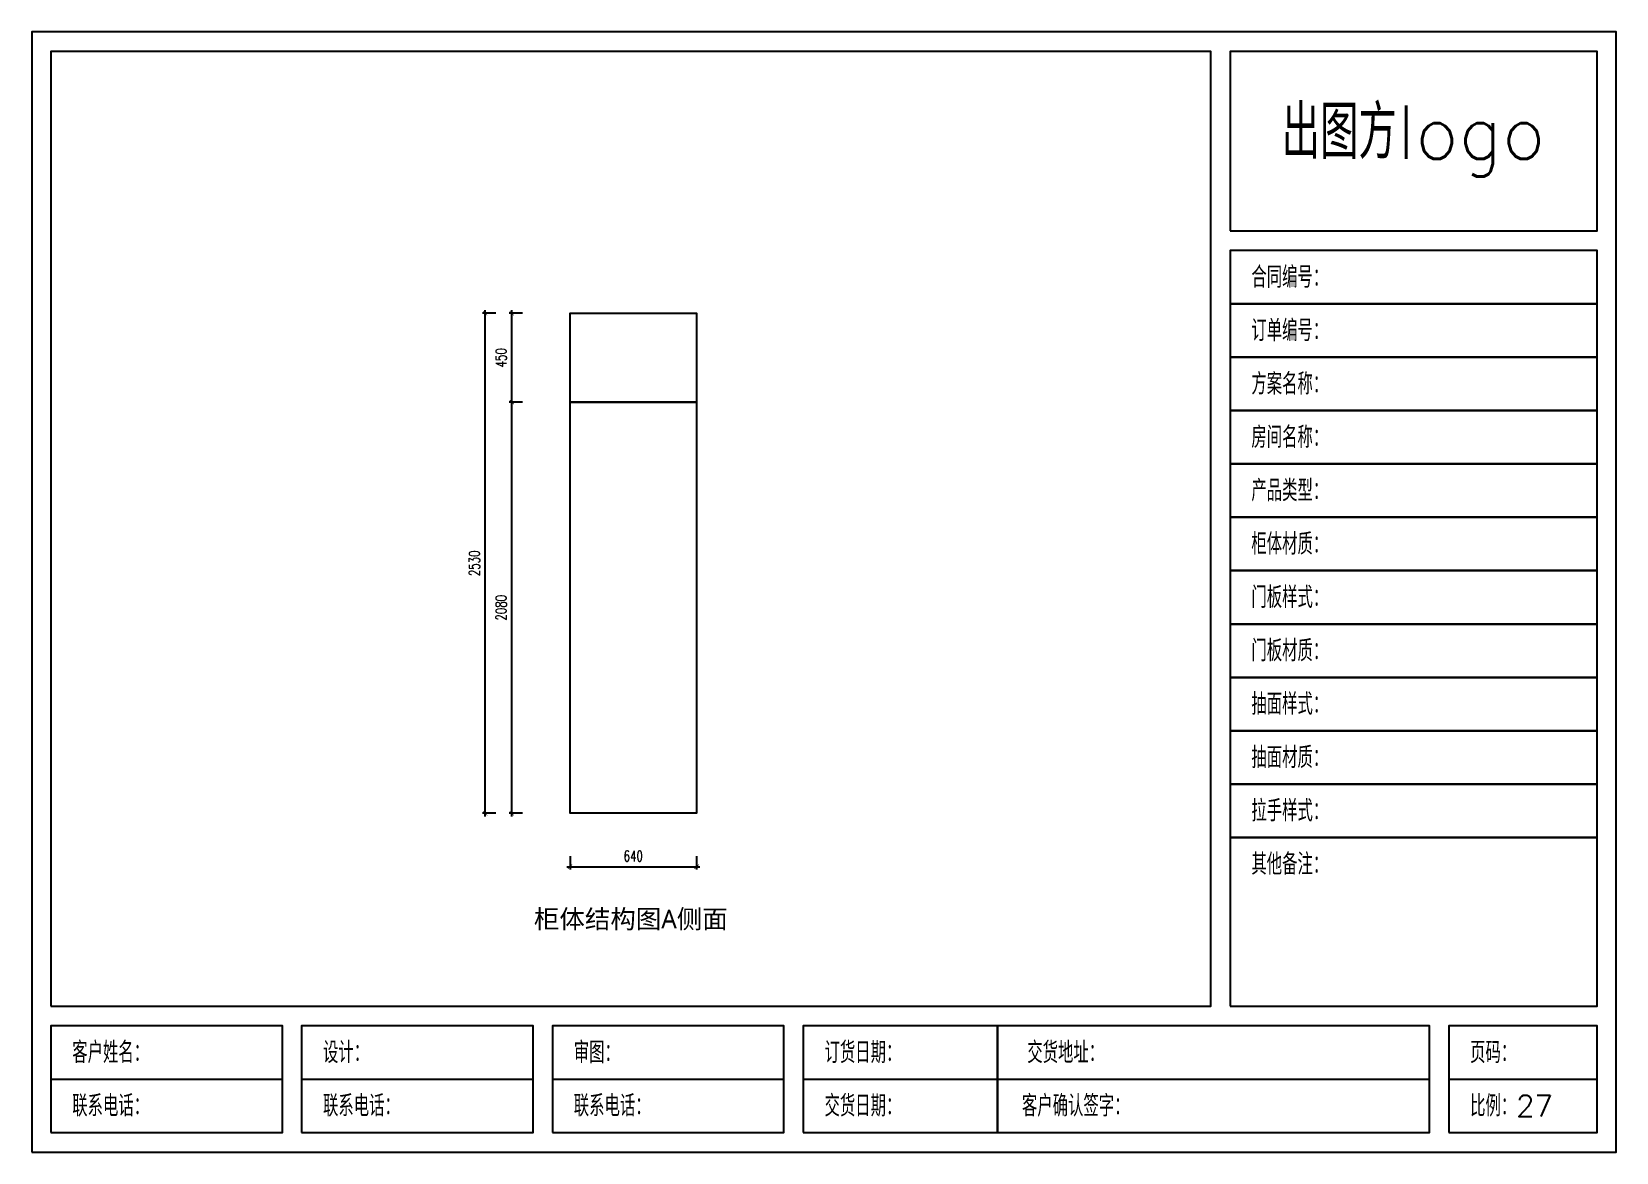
# Model space of a CAD drawing. Header units: millimetres. Extents: x 0 to 37570, y -10972 to 32224.
# Drawn here: x 29552 to 37570, y -10972 to -5302 of the extents above; entities that cross this region are included whole.
import ezdxf

# ---------------------------------------------------------------- set-up
doc = ezdxf.new("R2010")
doc.units = ezdxf.units.MM
doc.header["$LTSCALE"] = 10
doc.header["$MEASUREMENT"] = 0
doc.linetypes.add('ACAD_ISO07W100', pattern=[3, 0, -3])
for name, color, linetype in [('E11-标题', 2, 'BYLAYER'), ('E7-橱衣柜造型线', 4, 'BYLAYER'), ('E8-立面尺寸标注', 1, 'BYLAYER'), ('T-图框', 1, 'BYLAYER')]:
    doc.layers.add(name, color=color, linetype=linetype)
doc.styles.add('DIMTEXT', font='simplex.shx', dxfattribs={"width": 0.7, "bigfont": 'gbcbig.shx'})
doc.styles.get("Standard").update_dxf_attribs({"font": 'simplex.shx', "bigfont": 'gbcbig.shx'})
doc.dimstyles.new('Kujiale', dxfattribs={"dimscale": 25, "dimtxt": 2, "dimasz": 0.8, "dimexe": 0.5, "dimexo": 0.5, "dimgap": 1, "dimtad": 1, "dimdec": 4, "dimrnd": 1, "dimdsep": 46, "dimtxsty": 'DIMTEXT', "dimblk": 'ARCHTICK', "dimcen": 2.5, "dimdle": 0.6, "dimclrd": 1, "dimclre": 1, "dimclrt": 2, "dimadec": 0, "dimazin": 0, "dimtfac": 1, "dimtdec": 4, "dimtix": 1, "dimtmove": 2, "dimatfit": 3, "dimldrblk": 'ARCHTICK', "dimfxlon": 1, "dimtolj": 1, "dimtzin": 0, "dimarcsym": 0})

# ---------------------------------------------------------------- blocks, each defined once
blk = doc.blocks.new('CustomElevation2710399')
at = {"layer": 'E7-橱衣柜造型线'}
blk.add_lwpolyline([(-640, 0), (-640, 0), (-640, 450), (-640, 450), (-640, 0)], dxfattribs=at)
at = {"linetype": 'ACAD_ISO07W100'}
blk.add_wipeout([(-640, 450), (0, 450), (0, 0), (-640, 0)], dxfattribs=at).dxf.layer = 'E7-橱衣柜造型线'
at = {"layer": 'E7-橱衣柜造型线'}
blk.add_lwpolyline([(-640, 450), (0, 450), (0, 0), (-640, 0), (-640, 450)], dxfattribs=at)
blk = doc.blocks.new('CustomElevation2710401')
at = {"layer": 'E7-橱衣柜造型线'}
blk.add_lwpolyline([(-640, 0), (-640, 0), (-640, 2080), (-640, 0)], dxfattribs=at)
at = {"linetype": 'ACAD_ISO07W100'}
blk.add_wipeout([(-640, 2080), (0, 2080), (0, 0), (-640, 0)], dxfattribs=at).dxf.layer = 'E7-橱衣柜造型线'
at = {"layer": 'E7-橱衣柜造型线'}
blk.add_lwpolyline([(-640, 2080), (0, 2080), (0, 0), (-640, 0), (-640, 2080)], dxfattribs=at)
blk = doc.blocks.new('_ArchTick')
at = {"layer": 'E11-标题', "color": 1, "const_width": 0.15}
blk.add_lwpolyline([(-0.5, -0.5), (0.5, 0.5)], dxfattribs=at)
blk = doc.blocks.new('*D151')
at = {"layer": 'Defpoints', "color": 0, "transparency": 16777216}
for p in [(31981, -7176.8), (32048.5, -7176.8), (32048.5, -9256.8)]:
    blk.add_point(p, dxfattribs=at)
at = {"layer": 'E8-立面尺寸标注', "color": 1, "lineweight": -2, "transparency": 16777216}
for p, q in [((32035, -7176.8), (31967.5, -7176.8)), ((31981, -9273), (31981, -7160.6)), ((32035, -9256.8), (31967.5, -9256.8))]:
    blk.add_line(p, q, dxfattribs=at)
at = {"layer": 'E8-立面尺寸标注', "color": 1, "lineweight": -2, "transparency": 16777216, "xscale": 21.6, "yscale": 21.6, "zscale": 21.6}
for p, rotation in [((31981, -7176.8), 90), ((31981, -9256.8), 270)]:
    blk.add_blockref('_ArchTick', p, dxfattribs=dict(at, rotation=rotation))
at = {"layer": 'E8-立面尺寸标注', "color": 2, "transparency": 16777216, "insert": (31927, -8216.8), "char_height": 54, "attachment_point": 5, "rotation": 90, "style": 'DIMTEXT'}
blk.add_mtext('\\A1;2080', dxfattribs=at)
blk = doc.blocks.new('*D152')
at = {"layer": 'Defpoints', "color": 0, "transparency": 16777216}
for p in [(31846, -6726.8), (31913.5, -6726.8), (31913.5, -9256.8)]:
    blk.add_point(p, dxfattribs=at)
at = {"layer": 'E8-立面尺寸标注', "color": 1, "lineweight": -2, "transparency": 16777216}
for p, q in [((31900, -6726.8), (31832.5, -6726.8)), ((31846, -9273), (31846, -6710.6)), ((31900, -9256.8), (31832.5, -9256.8))]:
    blk.add_line(p, q, dxfattribs=at)
at = {"layer": 'E8-立面尺寸标注', "color": 1, "lineweight": -2, "transparency": 16777216, "xscale": 21.6, "yscale": 21.6, "zscale": 21.6}
for p, rotation in [((31846, -6726.8), 90), ((31846, -9256.8), 270)]:
    blk.add_blockref('_ArchTick', p, dxfattribs=dict(at, rotation=rotation))
at = {"layer": 'E8-立面尺寸标注', "color": 2, "transparency": 16777216, "insert": (31792, -7991.8), "char_height": 54, "attachment_point": 5, "rotation": 90, "style": 'DIMTEXT'}
blk.add_mtext('\\A1;2530', dxfattribs=at)
blk = doc.blocks.new('*D153')
at = {"layer": 'Defpoints', "color": 0, "transparency": 16777216}
for p in [(31981, -6726.8), (32048.5, -6726.8), (32048.5, -7176.8)]:
    blk.add_point(p, dxfattribs=at)
at = {"layer": 'E8-立面尺寸标注', "color": 1, "lineweight": -2, "transparency": 16777216}
for p, q in [((32035, -6726.8), (31967.5, -6726.8)), ((31981, -7193), (31981, -6710.6)), ((32035, -7176.8), (31967.5, -7176.8))]:
    blk.add_line(p, q, dxfattribs=at)
at = {"layer": 'E8-立面尺寸标注', "color": 1, "lineweight": -2, "transparency": 16777216, "xscale": 21.6, "yscale": 21.6, "zscale": 21.6}
for p, rotation in [((31981, -6726.8), 90), ((31981, -7176.8), 270)]:
    blk.add_blockref('_ArchTick', p, dxfattribs=dict(at, rotation=rotation))
at = {"layer": 'E8-立面尺寸标注', "color": 2, "transparency": 16777216, "insert": (31927, -6951.8), "char_height": 54, "attachment_point": 5, "rotation": 90, "style": 'DIMTEXT'}
blk.add_mtext('\\A1;450', dxfattribs=at)
blk = doc.blocks.new('*D154')
at = {"layer": 'Defpoints', "color": 0, "transparency": 16777216}
for p in [(32276, -9459.3), (32916, -9459.3), (32916, -9526.8)]:
    blk.add_point(p, dxfattribs=at)
at = {"layer": 'E8-立面尺寸标注', "color": 1, "lineweight": -2, "transparency": 16777216}
for p, q in [((32259.8, -9526.8), (32932.2, -9526.8)), ((32276, -9472.8), (32276, -9540.3)), ((32916, -9472.8), (32916, -9540.3))]:
    blk.add_line(p, q, dxfattribs=at)
at = {"layer": 'E8-立面尺寸标注', "color": 1, "lineweight": -2, "transparency": 16777216, "xscale": 21.6, "yscale": 21.6, "zscale": 21.6, "rotation": 180}
blk.add_blockref('_ArchTick', (32276, -9526.8), dxfattribs=at)
at = {"layer": 'E8-立面尺寸标注', "color": 1, "lineweight": -2, "transparency": 16777216, "xscale": 21.6, "yscale": 21.6, "zscale": 21.6}
blk.add_blockref('_ArchTick', (32916, -9526.8), dxfattribs=at)
at = {"layer": 'E8-立面尺寸标注', "color": 2, "transparency": 16777216, "insert": (32596, -9472.8), "char_height": 54, "attachment_point": 5, "style": 'DIMTEXT'}
blk.add_mtext('\\A1;640', dxfattribs=at)

msp = doc.modelspace()

# ---------------------------------------------------------------- linework, layer by layer
at = {"layer": 'T-图框'}
for p, q in [((29648.69922, -10602.09961), (30820.5, -10602.09961)), ((30917.69922, -10602.09961), (32089.5, -10602.09961)), ((32186.69922, -10602.09961), (33358.5, -10602.09961)), ((33455.69922, -10602.09961), (36625.5, -10602.09961)), ((36722.69922, -10602.09961), (37473.30078, -10602.09961))]:
    msp.add_line(p, q, dxfattribs=at)
at = {"layer": 'T-图框', "color": 8}
msp.add_lwpolyline([(29551.5, -10972), (37570.5, -10972), (37570.5, -5302), (29551.5, -5302), (29551.5, -10972)], dxfattribs=at)
at = {"layer": 'T-图框'}
for points in [[(29648.69922, -10232.2002), (35518.5, -10232.2002), (35518.5, -5401.90039), (29648.69922, -5401.90039), (29648.69922, -10232.2002)], [(35615.69922, -6309.1001), (37473.30078, -6309.1001), (37473.30078, -5401.8999), (35615.69922, -5401.8999), (35615.69922, -6309.1001)], [(35615.69922, -6679), (37473.30078, -6679), (37473.30078, -6409), (35615.69922, -6409), (35615.69922, -6679)], [(35615.69922, -6949), (37473.30078, -6949), (37473.30078, -6679), (35615.69922, -6679), (35615.69922, -6949)], [(35615.69922, -7219), (37473.30078, -7219), (37473.30078, -6949), (35615.69922, -6949), (35615.69922, -7219)], [(35615.69922, -7489), (37473.30078, -7489), (37473.30078, -7219), (35615.69922, -7219), (35615.69922, -7489)], [(35615.69922, -7759), (37473.30078, -7759), (37473.30078, -7489), (35615.69922, -7489), (35615.69922, -7759)], [(35615.69922, -8029), (37473.30078, -8029), (37473.30078, -7759), (35615.69922, -7759), (35615.69922, -8029)], [(35615.69922, -8299), (37473.30078, -8299), (37473.30078, -8029), (35615.69922, -8029), (35615.69922, -8299)], [(35615.69922, -8569), (37473.30078, -8569), (37473.30078, -8299), (35615.69922, -8299), (35615.69922, -8569)], [(35615.69922, -8839), (37473.30078, -8839), (37473.30078, -8569), (35615.69922, -8569), (35615.69922, -8839)], [(35615.69922, -9109), (37473.30078, -9109), (37473.30078, -8839), (35615.69922, -8839), (35615.69922, -9109)], [(35615.69922, -9379), (37473.30078, -9379), (37473.30078, -9109), (35615.69922, -9109), (35615.69922, -9379)], [(35615.69922, -10232.2002), (37473.30078, -10232.2002), (37473.30078, -9379), (35615.69922, -9379), (35615.69922, -10232.2002)], [(29648.69922, -10872.09961), (30820.5, -10872.09961), (30820.5, -10332.09961), (29648.69922, -10332.09961), (29648.69922, -10872.09961)], [(30917.69922, -10872.09961), (32089.5, -10872.09961), (32089.5, -10332.09961), (30917.69922, -10332.09961), (30917.69922, -10872.09961)], [(32186.69922, -10872.09961), (33358.5, -10872.09961), (33358.5, -10332.09961), (32186.69922, -10332.09961), (32186.69922, -10872.09961)], [(33455.69922, -10872.09961), (34438.5, -10872.09961), (34438.5, -10332.09961), (33455.69922, -10332.09961), (33455.69922, -10872.09961)], [(34438.5, -10872.09961), (36625.5, -10872.09961), (36625.5, -10332.09961), (34438.5, -10332.09961), (34438.5, -10872.09961)], [(36722.69922, -10872.09961), (37473.30078, -10872.09961), (37473.30078, -10332.09961), (36722.69922, -10332.09961), (36722.69922, -10872.09961)]]:
    msp.add_lwpolyline(points, dxfattribs=at)

# ---------------------------------------------------------------- texts
at = {"layer": 'E11-标题', "insert": (32583.60156, -9796.84961), "char_height": 94.5, "attachment_point": 5}
msp.add_mtext('\\fMicrosoft YaHei;柜体结构图A侧面', dxfattribs=at)
at = {"layer": 'T-图框'}
for s, insert, char_height, attachment_point in [('出图方logo', (36544.5, -5855.5), 270, 5), ('合同编号：', (35723.69922, -6544), 108, 4), ('订单编号：', (35723.69922, -6814), 108, 4), ('方案名称：', (35723.69922, -7084), 108, 4), ('房间名称：', (35723.69922, -7354), 108, 4), ('产品类型：', (35723.69922, -7624), 108, 4), ('柜体材质：', (35723.69922, -7894), 108, 4), ('门板样式：', (35723.69922, -8164), 108, 4), ('门板材质：', (35723.69922, -8434), 108, 4), ('抽面样式：', (35723.69922, -8704), 108, 4), ('抽面材质：', (35723.69922, -8974), 108, 4), ('拉手样式：', (35723.69922, -9244), 108, 4), ('其他备注：', (35723.69922, -9514), 108, 4), ('客户姓名：', (29756.69922, -10467.09961), 108, 4), ('设计：', (31025.69922, -10467.09961), 108, 4), ('审图：', (32294.69922, -10467.09961), 108, 4), ('订货日期：', (33563.69922, -10467.09961), 108, 4), ('交货地址：', (34589.69922, -10467.09961), 108, 4), ('页码：', (36830.69922, -10467.09961), 108, 4), ('联系电话：', (29756.69922, -10737.09961), 108, 4), ('联系电话：', (31025.69922, -10737.09961), 108, 4), ('联系电话：', (32294.69922, -10737.09961), 108, 4), ('交货日期：', (33563.69922, -10737.09961), 108, 4), ('客户确认签字：', (34562.69922, -10737.09961), 108, 4), ('比例：27', (36830.69922, -10737.09961), 108, 4)]:
    msp.add_mtext(s, dxfattribs=dict(at, insert=insert, char_height=char_height, attachment_point=attachment_point))

# ---------------------------------------------------------------- dimensions: what is measured, and where the dimension line sits
at = {"layer": 'E8-立面尺寸标注'}
for p1, p2, distance, text, picture, middle in [((31913.45117, -9256.84961), (31913.45117, -6726.84961), 67.5, '2530', '*D152', (31791.95117, -7991.84961)), ((32048.45117, -7176.84961), (32048.45117, -6726.84961), 67.5, '450', '*D153', (31926.95117, -6951.84961)), ((32048.45117, -9256.84961), (32048.45117, -7176.84961), 67.5, '2080', '*D151', (31926.95117, -8216.84961)), ((32276.02734, -9459.34961), (32916.02734, -9459.34961), -67.5, '640', '*D154', (32596.02734, -9472.84961))]:
    dim = msp.add_aligned_dim(p1=p1, p2=p2, distance=distance, text=text, dimstyle='Kujiale', override={"dimscale": 27}, dxfattribs=at)
    dim.commit()
    dim.dimension.update_dxf_attribs({"geometry": picture, "text_midpoint": middle})

# ---------------------------------------------------------------- next in the draw order: block references
at = {"layer": 'E7-橱衣柜造型线'}
msp.add_blockref('CustomElevation2710399', (32916.02734, -7176.84961), dxfattribs=at)

# ---------------------------------------------------------------- next in the draw order: block references
msp.add_blockref('CustomElevation2710401', (32916.02734, -9256.84961), dxfattribs=at)

doc.saveas('drawing.dxf')
